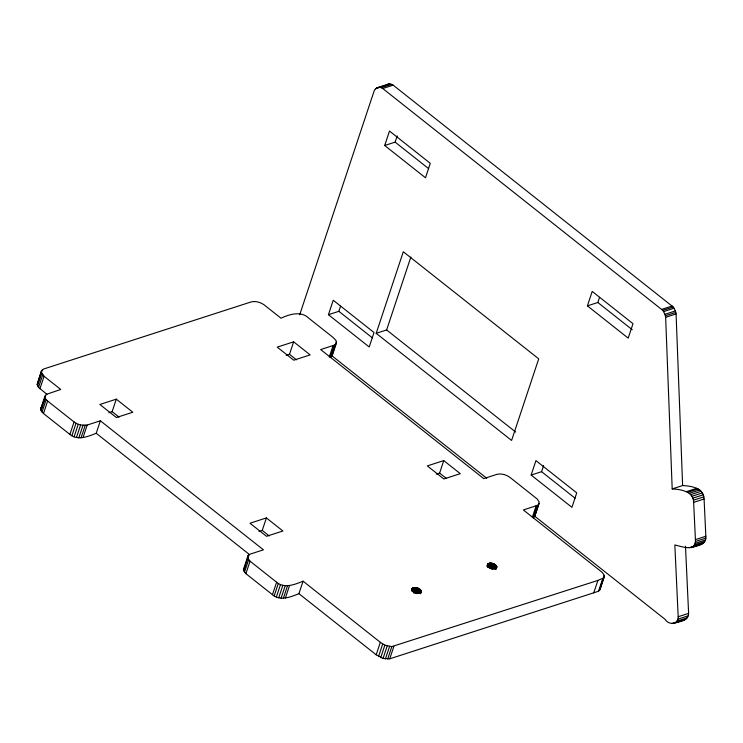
<?xml version="1.0" encoding="UTF-8"?>
<svg xmlns="http://www.w3.org/2000/svg" width="743" height="743" viewBox="0 0 743 743"><rect width="100%" height="100%" fill="white"/><g stroke="black" fill="none" stroke-linecap="round" stroke-linejoin="round"><path stroke-width="1.11" d="M534.087 515.707L665.143 619.383C668.746 625.513 678.526 624.482 678.183 616.736L674.839 544.953C681.944 546.616 696.302 552.253 695.42 539.622L693.646 502.352C693.6 491.281 680.727 489.368 672.192 488.922L665.654 317.298L664.976 314.298L662.812 310.379L382.738 88.519C379.478 85.807 374.472 87.934 373.775 92.011L299.689 314.809M690.786 547.675C696.655 545.984 706.983 544.777 705.85 536.251L704.076 498.98C704.039 487.91 691.157 485.996 682.622 485.55L672.192 488.922M336.403 343.117L334.443 345.096L330.291 357.578L332.242 355.6L336.403 343.117L335.957 340.405L333.291 337.61L309.097 318.459C301.389 310.583 289.659 314.131 281.03 318.227L263.932 304.704C259.939 302.011 254.682 300.553 250.01 302.29L43.735 368.974L41.515 370.831L37.15 384.577L38.534 387.437L46.939 394.292M421.272 591.558C419.433 595.041 412.086 592.598 412.031 588.837C414.64 585.53 423.501 589.032 420.584 593.638M37.15 384.577L41.515 370.831M673.827 623.442C679.139 621.343 688.668 621.167 688.612 613.365L685.492 546.216M334.443 345.096L320.66 349.581L483.739 478.613L496.881 474.368C501.841 473.142 507.19 475.028 511.026 478.232L537.263 499.055L539.13 501.943L538.601 504.432L537.43 505.342L523.369 509.967L602.239 572.407L604.217 575.314L603.799 577.822L597.901 580.422L391.83 646.596L384.865 645.156L380.342 642.323L303.07 581.184L298.918 593.666C290.745 596.945 280.25 601.347 272.458 594.697L245.905 573.68L243.667 570.773L243.444 569.407L247.976 555.708L250.335 554.064L263.44 549.829L100.361 420.798L96.209 433.28C88.083 436.512 77.709 440.933 69.898 434.423L43.484 413.526L41.069 410.656L40.995 408.018L46.02 394.496L60.722 389.443L44.078 376.264L41.302 372.104M40.735 409.263L45.156 395.536M243.444 569.407L244.8 567.197M247.976 555.708L247.818 558.29L250.057 561.197L276.61 582.215C284.402 588.865 294.897 584.472 303.07 581.184M39.555 378.094L42.323 369.773M37.54 385.979L41.692 373.497M38.534 387.437L42.685 374.955M39.927 388.747L44.078 376.264M43.252 402.817L45.676 395.536M41.069 410.656L45.221 398.174L44.886 396.781M41.998 412.105L46.159 399.632L45.221 398.174M43.484 413.526L47.636 401.044L46.159 399.632M69.898 434.423L74.049 421.94L47.636 401.044M71.876 435.732L76.027 423.25L74.049 421.94M74.105 436.763L78.256 424.281L76.027 423.25M76.455 437.488L80.606 425.005L87.172 425.061L100.361 420.798M78.804 437.878L82.965 425.395M81.033 437.906L85.185 425.433M83.021 437.543L87.172 425.061M108.859 412.709L112.137 411.641L116.298 399.167L132.811 412.226L116.382 417.538L99.868 404.471L116.298 399.167M286.213 355.377L289.501 354.309L293.652 341.826L310.165 354.894L293.745 360.206L277.232 347.139L293.652 341.826M328.425 314.698L333.236 300.246L374.017 332.52L369.215 346.962L328.425 314.698L338.854 311.326L340.573 306.162M384.688 145.507L389.499 131.056L430.281 163.321L425.479 177.772L384.688 145.507L395.127 142.127L397.18 135.941M243.667 570.773L248.951 554.715M244.484 572.221L248.636 559.739M245.905 573.68L250.057 561.197M258.963 531.477L262.242 530.409L266.393 517.927L282.907 530.994L266.486 536.307L249.973 523.239L266.393 517.927M329.27 357.011L333.078 345.569M331.564 356.714L336.477 341.817M272.458 594.697L276.61 582.215M274.186 595.895L278.337 583.413M276.377 596.982L280.529 584.5M278.718 597.762L282.869 585.28M281.077 598.217L285.228 585.735M283.343 598.319L287.495 585.837M285.377 598.031L289.529 585.549M376.19 333.319L403.31 251.747L538.721 358.86L511.593 440.441L376.19 333.319L386.62 329.948L410.851 257.069M604.31 576.652L600.158 589.134L598.533 591.242L389.741 658.827L383.044 658.456L376.19 654.806L380.342 642.323M378.54 656.533L382.691 644.051M436.317 474.136L439.605 473.077L443.757 460.595L460.27 473.662L443.84 478.975L427.327 465.907L443.757 460.595M380.713 657.639L384.865 645.156M383.044 658.456L387.196 645.973M385.403 658.948L389.555 646.466M387.679 659.078L391.83 646.596M411.436 590.694L412.263 588.41M411.752 590.304L412.449 588.224M411.975 590.137L412.671 588.057M411.891 591.029L412.932 587.908M412.198 590.908L413.238 587.787M389.741 658.827L393.892 646.345M412.532 590.806L413.572 587.685M412.904 590.731L413.935 587.611M412.941 591.725L414.325 587.564M413.34 591.716L414.724 587.555M413.414 592.756L415.142 587.555M413.842 592.793L415.569 587.592M414.269 592.858L416.006 587.657M414.715 592.933L416.442 587.741M415.151 593.044L416.879 587.843M415.588 593.174L417.325 587.973M416.024 593.323L417.752 588.122M416.451 593.499L418.179 588.298M416.86 593.685L418.588 588.484M417.603 592.858L418.987 588.697M417.984 593.09L419.368 588.93M418.346 593.341L419.73 589.18M418.68 593.601L420.064 589.44M419.321 592.83L420.362 589.71M419.581 593.109L420.622 589.988M419.795 593.378L420.826 590.258M419.962 593.648L421.002 590.527M420.436 592.877L421.132 590.796M420.575 593.397L421.225 591.056M486.999 566.268C487.334 560.705 496.937 563.25 496.723 567.596C494.262 570.299 487.315 568.033 487.687 564.188M487.139 566.064L488.012 563.798M487.538 565.711L488.225 563.631M487.798 565.562L488.495 563.482M487.761 566.482L488.792 563.361M487.752 567.42L489.135 563.259M488.114 567.346L489.498 563.185M488.504 567.299L489.888 563.138M488.903 567.29L490.287 563.129M489.321 567.29L490.705 563.129M489.405 568.367L491.132 563.166M489.832 568.423L491.569 563.231M490.278 568.506L492.005 563.305M490.714 568.618L492.442 563.417M491.151 568.748L492.878 563.547M491.587 568.897L493.315 563.696M492.005 569.073L493.742 563.872M492.423 569.259L494.151 564.058M493.166 568.432L494.55 564.271M493.547 568.664L494.931 564.504M493.909 568.915L495.293 564.754M494.244 569.175L495.627 565.014M494.884 568.404L495.925 565.284M495.144 568.683L496.175 565.562M495.358 568.952L496.389 565.832M495.525 569.222L496.565 566.101M495.999 568.451L496.695 566.37M496.092 568.711L496.779 566.63M496.148 569.212L496.835 566.89M531.143 475.056L535.944 460.614L576.735 492.878L571.924 507.33L531.143 475.056L541.573 471.684L543.635 465.499M587.407 305.865L592.208 291.414L632.999 323.679L628.188 338.13L587.407 305.865L597.836 302.494L599.555 297.33M532.332 517.286L536.14 505.844M537.43 505.342L533.279 517.825L535.006 515.753L539.158 503.271M535.322 513.385L537.746 506.104M534.449 516.905L538.601 504.432M593.75 592.905L597.901 580.422M598.533 591.242L602.684 578.76M600.753 585.716L604.217 575.314M599.647 590.304L603.799 577.822M40.995 408.018L41.868 406.969M387.205 84.479L390.056 83.922L393.168 85.148L673.242 307.008L675.406 310.927L676.084 313.927L682.622 485.55M376.775 87.85L388.57 83.987M379.627 87.293L390.056 83.922M375.568 88.751L380.787 87.07M381.178 87.674L391.607 84.303M382.738 88.519L393.168 85.148M661.837 309.329L672.266 305.958M662.812 310.379L673.242 307.008M663.666 311.577L674.096 308.206M664.976 314.298L675.406 310.927M665.394 315.784L675.824 312.413M665.654 317.298L676.084 313.927M686.337 491.68L696.767 488.309M687.934 492.293L698.364 488.922M689.411 493.315L699.841 489.943M690.739 494.671L701.169 491.299M691.872 496.315L702.302 492.943M692.755 498.191L703.184 494.819M693.358 500.215L703.788 496.844M693.646 502.352L704.076 498.98M695.42 539.622L705.85 536.251M695.374 541.498L705.804 538.127M695.002 543.365L705.432 539.994M694.315 544.963L704.745 541.591M693.368 546.244L703.797 542.873M689.244 547.74L701.216 544.303M692.179 547.164L702.609 543.792M678.183 616.736L688.612 613.365M677.755 619.216L688.194 615.845M676.827 621.194L687.256 617.823M671.941 623.572L684.257 620.071M675.48 622.625L685.919 619.253M78.256 424.281L80.606 425.005M395.127 142.127L428.655 168.661M597.836 302.494L632.274 329.743M386.62 329.948L515.67 432.036M338.854 311.326L372.392 337.861M541.573 471.684L575.11 498.219M332.037 355.869L486.758 478.269M289.501 354.309L296.457 359.816M439.605 473.077L446.562 478.576M112.137 411.641L119.094 417.148M262.242 530.409L269.198 535.917M96.209 433.28L249.323 554.427M298.918 593.666L376.19 654.806M600.065 587.797L600.158 589.134M534.979 514.425L535.006 515.753"/></g></svg>
